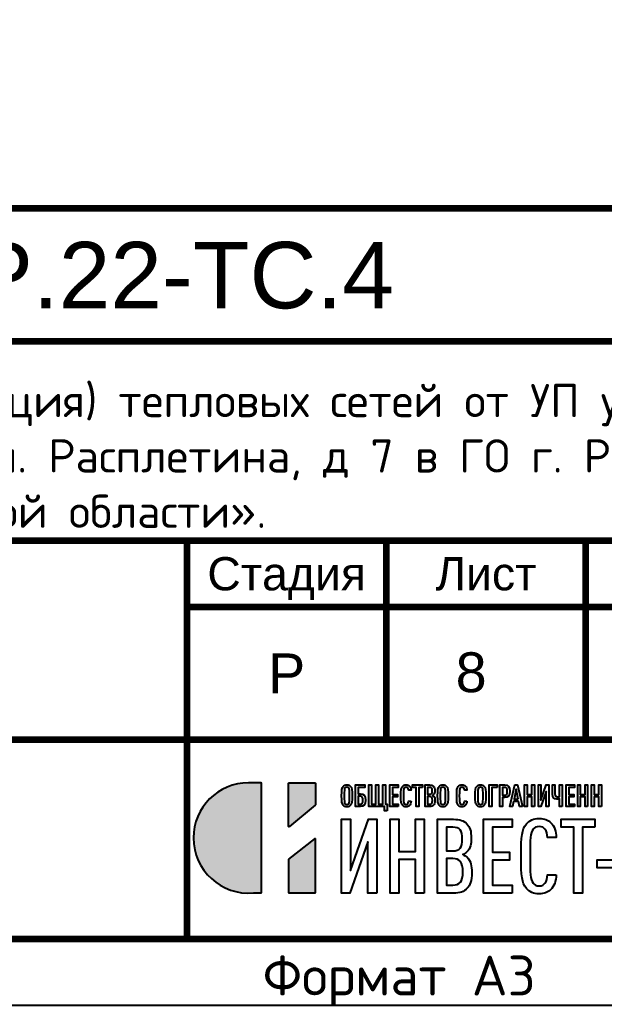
# Model space of a CAD drawing. Header units: millimetres. Extents: x 1990 to 7549, y 397 to 3825.
# Drawn here: x 5648.4 to 5692.4, y 1174.3 to 1248.6 of the extents above; entities that cross this region are included whole.
import ezdxf
from ezdxf.enums import TextEntityAlignment as Align

# ---------------------------------------------------------------- set-up
doc = ezdxf.new("R2010")
doc.units = ezdxf.units.MM
doc.layers.add('layer 1', color=7, linetype='Continuous')
doc.layers.add('Размеры на чертеже', color=250, linetype='Continuous', lineweight=25)
doc.styles.add('-ISOCPEUR-', font='isocpeur.TTF')
doc.styles.get("Standard").update_dxf_attribs({"font": 'arial.ttf'})

# ---------------------------------------------------------------- blocks, each defined once
blk = doc.blocks.new('Лого')
h = blk.add_hatch(color=151)
h.set_gradient(color1=(158, 191, 227), color2=(46, 54, 92), tint=1, name='HEMISPHERICAL')
edge = h.paths.add_edge_path()
edge.add_spline(control_points=[(0.349, 0.494), (-0.191, 0.447), (-0.657, 0.871), (-0.657, 1.415), (-0.657, 1.415), (-0.657, 1.925), (-0.243, 2.339), (0.267, 2.339), (0.267, 2.339), (0.267, 2.339), (0.471, 2.339), (0.471, 2.339), (0.471, 2.339), (0.479, 2.339), (0.485, 2.333), (0.485, 2.325), (0.485, 2.325), (0.485, 2.325), (0.485, 0.508), (0.485, 0.508), (0.485, 0.508), (0.485, 0.5), (0.479, 0.494), (0.471, 0.494), (0.471, 0.494), (0.471, 0.494), (0.35, 0.494), (0.35, 0.494), (0.35, 0.494), (0.35, 0.494), (0.349, 0.494), (0.349, 0.494)], knot_values=[0, 0, 0, 0, 0.111111, 0.111111, 0.111111, 0.111121, 0.222222, 0.222222, 0.222222, 0.222232, 0.333333, 0.333333, 0.333333, 0.333344, 0.444444, 0.444444, 0.444444, 0.444455, 0.555556, 0.555556, 0.555556, 0.555566, 0.666667, 0.666667, 0.666667, 0.666677, 0.777778, 0.777778, 0.777778, 0.777788, 1, 1, 1, 1], degree=3, periodic=0)
edge = h.paths.add_edge_path()
edge.add_spline(control_points=[(0.955, 1.604), (0.955, 1.604), (1.385, 1.966), (1.385, 1.966), (1.385, 1.966), (1.388, 1.969), (1.39, 1.972), (1.39, 1.976), (1.39, 1.976), (1.39, 1.976), (1.39, 2.325), (1.39, 2.325), (1.39, 2.325), (1.39, 2.333), (1.384, 2.339), (1.377, 2.339), (1.377, 2.339), (1.377, 2.339), (0.947, 2.339), (0.947, 2.339), (0.947, 2.339), (0.939, 2.339), (0.933, 2.333), (0.933, 2.325), (0.933, 2.325), (0.933, 2.325), (0.933, 1.614), (0.933, 1.614), (0.933, 1.614), (0.933, 1.609), (0.936, 1.604), (0.941, 1.602), (0.941, 1.602), (0.946, 1.6), (0.951, 1.601), (0.955, 1.604)], knot_values=[0, 0, 0, 0, 0.1, 0.1, 0.1, 0.10001, 0.2, 0.2, 0.2, 0.20001, 0.3, 0.3, 0.3, 0.30001, 0.4, 0.4, 0.4, 0.40001, 0.5, 0.5, 0.5, 0.50001, 0.6, 0.6, 0.6, 0.60001, 0.7, 0.7, 0.7, 0.70001, 0.8, 0.8, 0.8, 0.80001, 1, 1, 1, 1], degree=3, periodic=0)
edge = h.paths.add_edge_path()
edge.add_spline(control_points=[(0.938, 1.059), (0.938, 1.059), (1.369, 1.401), (1.369, 1.401), (1.369, 1.401), (1.373, 1.404), (1.378, 1.405), (1.383, 1.402), (1.383, 1.402), (1.387, 1.4), (1.39, 1.396), (1.39, 1.39), (1.39, 1.39), (1.39, 1.39), (1.39, 0.508), (1.39, 0.508), (1.39, 0.508), (1.39, 0.5), (1.384, 0.494), (1.377, 0.494), (1.377, 0.494), (1.377, 0.494), (0.947, 0.494), (0.947, 0.494), (0.947, 0.494), (0.939, 0.494), (0.933, 0.5), (0.933, 0.508), (0.933, 0.508), (0.933, 0.508), (0.933, 1.049), (0.933, 1.049), (0.933, 1.049), (0.933, 1.053), (0.935, 1.057), (0.938, 1.059)], knot_values=[0, 0, 0, 0, 0.1, 0.1, 0.1, 0.10001, 0.2, 0.2, 0.2, 0.20001, 0.3, 0.3, 0.3, 0.30001, 0.4, 0.4, 0.4, 0.40001, 0.5, 0.5, 0.5, 0.50001, 0.6, 0.6, 0.6, 0.60001, 0.7, 0.7, 0.7, 0.70001, 0.8, 0.8, 0.8, 0.80001, 1, 1, 1, 1], degree=3, periodic=0)
at = {"layer": 'layer 1', "color": 159}
for points, knots in [([(0.349, 0.494), (-0.191, 0.447), (-0.657, 0.871), (-0.657, 1.415), (-0.657, 1.415), (-0.657, 1.925), (-0.243, 2.339), (0.267, 2.339), (0.267, 2.339), (0.267, 2.339), (0.471, 2.339), (0.471, 2.339), (0.471, 2.339), (0.479, 2.339), (0.485, 2.333), (0.485, 2.325), (0.485, 2.325), (0.485, 2.325), (0.485, 0.508), (0.485, 0.508), (0.485, 0.508), (0.485, 0.5), (0.479, 0.494), (0.471, 0.494), (0.471, 0.494), (0.471, 0.494), (0.35, 0.494), (0.35, 0.494), (0.35, 0.494), (0.35, 0.494), (0.349, 0.494), (0.349, 0.494)], [0, 0, 0, 0, 0.111111, 0.111111, 0.111111, 0.111111, 0.222222, 0.222222, 0.222222, 0.222222, 0.333333, 0.333333, 0.333333, 0.333333, 0.444444, 0.444444, 0.444444, 0.444444, 0.555556, 0.555556, 0.555556, 0.555556, 0.666667, 0.666667, 0.666667, 0.666667, 0.777778, 0.777778, 0.777778, 0.777778, 1, 1, 1, 1]), ([(0.955, 1.604), (0.955, 1.604), (1.385, 1.966), (1.385, 1.966), (1.385, 1.966), (1.388, 1.969), (1.39, 1.972), (1.39, 1.976), (1.39, 1.976), (1.39, 1.976), (1.39, 2.325), (1.39, 2.325), (1.39, 2.325), (1.39, 2.333), (1.384, 2.339), (1.377, 2.339), (1.377, 2.339), (1.377, 2.339), (0.947, 2.339), (0.947, 2.339), (0.947, 2.339), (0.939, 2.339), (0.933, 2.333), (0.933, 2.325), (0.933, 2.325), (0.933, 2.325), (0.933, 1.614), (0.933, 1.614), (0.933, 1.614), (0.933, 1.609), (0.936, 1.604), (0.941, 1.602), (0.941, 1.602), (0.946, 1.6), (0.951, 1.601), (0.955, 1.604)], [0, 0, 0, 0, 0.1, 0.1, 0.1, 0.1, 0.2, 0.2, 0.2, 0.2, 0.3, 0.3, 0.3, 0.3, 0.4, 0.4, 0.4, 0.4, 0.5, 0.5, 0.5, 0.5, 0.6, 0.6, 0.6, 0.6, 0.7, 0.7, 0.7, 0.7, 0.8, 0.8, 0.8, 0.8, 1, 1, 1, 1]), ([(2.002, 2.121), (2.002, 2.221), (1.999, 2.253), (1.976, 2.279), (1.976, 2.279), (1.962, 2.295), (1.942, 2.306), (1.914, 2.306), (1.914, 2.306), (1.885, 2.306), (1.866, 2.295), (1.852, 2.279), (1.852, 2.279), (1.829, 2.253), (1.826, 2.221), (1.826, 2.121), (1.826, 2.121), (1.826, 2.021), (1.829, 1.988), (1.852, 1.962), (1.852, 1.962), (1.866, 1.946), (1.885, 1.936), (1.914, 1.936), (1.914, 1.936), (1.942, 1.936), (1.962, 1.946), (1.976, 1.962), (1.976, 1.962), (1.999, 1.988), (2.002, 2.021), (2.002, 2.121)], [0, 0, 0, 0, 0.111111, 0.111111, 0.111111, 0.111111, 0.222222, 0.222222, 0.222222, 0.222222, 0.333333, 0.333333, 0.333333, 0.333333, 0.444444, 0.444444, 0.444444, 0.444444, 0.555556, 0.555556, 0.555556, 0.555556, 0.666667, 0.666667, 0.666667, 0.666667, 0.777778, 0.777778, 0.777778, 0.777778, 1, 1, 1, 1]), ([(1.959, 2.121), (1.959, 2.035), (1.956, 2.006), (1.943, 1.989), (1.943, 1.989), (1.937, 1.981), (1.928, 1.975), (1.914, 1.975), (1.914, 1.975), (1.9, 1.975), (1.89, 1.981), (1.884, 1.989), (1.884, 1.989), (1.871, 2.006), (1.869, 2.035), (1.869, 2.121), (1.869, 2.121), (1.869, 2.207), (1.871, 2.235), (1.884, 2.253), (1.884, 2.253), (1.89, 2.261), (1.9, 2.266), (1.914, 2.266), (1.914, 2.266), (1.928, 2.266), (1.937, 2.261), (1.943, 2.253), (1.943, 2.253), (1.956, 2.235), (1.959, 2.207), (1.959, 2.121)], [0, 0, 0, 0, 0.111111, 0.111111, 0.111111, 0.111111, 0.222222, 0.222222, 0.222222, 0.222222, 0.333333, 0.333333, 0.333333, 0.333333, 0.444444, 0.444444, 0.444444, 0.444444, 0.555556, 0.555556, 0.555556, 0.555556, 0.666667, 0.666667, 0.666667, 0.666667, 0.777778, 0.777778, 0.777778, 0.777778, 1, 1, 1, 1]), ([(2.228, 2.046), (2.228, 2.126), (2.196, 2.152), (2.141, 2.152), (2.141, 2.152), (2.141, 2.152), (2.102, 2.152), (2.102, 2.152), (2.102, 2.152), (2.102, 2.152), (2.102, 2.262), (2.102, 2.262), (2.102, 2.262), (2.102, 2.262), (2.212, 2.262), (2.212, 2.262), (2.212, 2.262), (2.212, 2.262), (2.212, 2.302), (2.212, 2.302), (2.212, 2.302), (2.212, 2.302), (2.059, 2.302), (2.059, 2.302), (2.059, 2.302), (2.059, 2.302), (2.059, 1.94), (2.059, 1.94), (2.059, 1.94), (2.059, 1.94), (2.141, 1.94), (2.141, 1.94), (2.141, 1.94), (2.195, 1.94), (2.228, 1.966), (2.228, 2.046)], [0, 0, 0, 0, 0.1, 0.1, 0.1, 0.1, 0.2, 0.2, 0.2, 0.2, 0.3, 0.3, 0.3, 0.3, 0.4, 0.4, 0.4, 0.4, 0.5, 0.5, 0.5, 0.5, 0.6, 0.6, 0.6, 0.6, 0.7, 0.7, 0.7, 0.7, 0.8, 0.8, 0.8, 0.8, 1, 1, 1, 1]), ([(2.587, 1.868), (2.587, 1.868), (2.587, 1.979), (2.587, 1.979), (2.587, 1.979), (2.587, 1.979), (2.559, 1.979), (2.559, 1.979), (2.559, 1.979), (2.559, 1.979), (2.559, 2.302), (2.559, 2.302), (2.559, 2.302), (2.559, 2.302), (2.515, 2.302), (2.515, 2.302), (2.515, 2.302), (2.515, 2.302), (2.515, 1.979), (2.515, 1.979), (2.515, 1.979), (2.515, 1.979), (2.442, 1.979), (2.442, 1.979), (2.442, 1.979), (2.442, 1.979), (2.442, 2.302), (2.442, 2.302), (2.442, 2.302), (2.442, 2.302), (2.398, 2.302), (2.398, 2.302), (2.398, 2.302), (2.398, 2.302), (2.398, 1.979), (2.398, 1.979), (2.398, 1.979), (2.398, 1.979), (2.325, 1.979), (2.325, 1.979), (2.325, 1.979), (2.325, 1.979), (2.325, 2.302), (2.325, 2.302), (2.325, 2.302), (2.325, 2.302), (2.282, 2.302), (2.282, 2.302), (2.282, 2.302), (2.282, 2.302), (2.282, 1.94), (2.282, 1.94), (2.282, 1.94), (2.282, 1.94), (2.546, 1.94), (2.546, 1.94), (2.546, 1.94), (2.546, 1.94), (2.546, 1.868), (2.546, 1.868), (2.546, 1.868), (2.546, 1.868), (2.587, 1.868), (2.587, 1.868)], [0, 0, 0, 0, 0.058824, 0.058824, 0.058824, 0.058824, 0.117647, 0.117647, 0.117647, 0.117647, 0.176471, 0.176471, 0.176471, 0.176471, 0.235294, 0.235294, 0.235294, 0.235294, 0.294118, 0.294118, 0.294118, 0.294118, 0.352941, 0.352941, 0.352941, 0.352941, 0.411765, 0.411765, 0.411765, 0.411765, 0.470588, 0.470588, 0.470588, 0.470588, 0.529412, 0.529412, 0.529412, 0.529412, 0.588235, 0.588235, 0.588235, 0.588235, 0.647059, 0.647059, 0.647059, 0.647059, 0.705882, 0.705882, 0.705882, 0.705882, 0.764706, 0.764706, 0.764706, 0.764706, 0.823529, 0.823529, 0.823529, 0.823529, 0.882353, 0.882353, 0.882353, 0.882353, 1, 1, 1, 1]), ([(2.773, 1.94), (2.773, 1.94), (2.773, 1.979), (2.773, 1.979), (2.773, 1.979), (2.773, 1.979), (2.677, 1.979), (2.677, 1.979), (2.677, 1.979), (2.677, 1.979), (2.677, 2.102), (2.677, 2.102), (2.677, 2.102), (2.677, 2.102), (2.76, 2.102), (2.76, 2.102), (2.76, 2.102), (2.76, 2.102), (2.76, 2.141), (2.76, 2.141), (2.76, 2.141), (2.76, 2.141), (2.677, 2.141), (2.677, 2.141), (2.677, 2.141), (2.677, 2.141), (2.677, 2.262), (2.677, 2.262), (2.677, 2.262), (2.677, 2.262), (2.773, 2.262), (2.773, 2.262), (2.773, 2.262), (2.773, 2.262), (2.773, 2.302), (2.773, 2.302), (2.773, 2.302), (2.773, 2.302), (2.634, 2.302), (2.634, 2.302), (2.634, 2.302), (2.634, 2.302), (2.634, 1.94), (2.634, 1.94), (2.634, 1.94), (2.634, 1.94), (2.773, 1.94), (2.773, 1.94)], [0, 0, 0, 0, 0.076923, 0.076923, 0.076923, 0.076923, 0.153846, 0.153846, 0.153846, 0.153846, 0.230769, 0.230769, 0.230769, 0.230769, 0.307692, 0.307692, 0.307692, 0.307692, 0.384615, 0.384615, 0.384615, 0.384615, 0.461538, 0.461538, 0.461538, 0.461538, 0.538462, 0.538462, 0.538462, 0.538462, 0.615385, 0.615385, 0.615385, 0.615385, 0.692308, 0.692308, 0.692308, 0.692308, 0.769231, 0.769231, 0.769231, 0.769231, 0.846154, 0.846154, 0.846154, 0.846154, 1, 1, 1, 1]), ([(2.99, 2.029), (2.99, 2.029), (2.946, 2.029), (2.946, 2.029), (2.946, 2.029), (2.946, 2.014), (2.943, 1.998), (2.935, 1.988), (2.935, 1.988), (2.929, 1.981), (2.92, 1.975), (2.906, 1.975), (2.906, 1.975), (2.892, 1.975), (2.882, 1.981), (2.876, 1.989), (2.876, 1.989), (2.864, 2.006), (2.862, 2.035), (2.862, 2.121), (2.862, 2.121), (2.862, 2.207), (2.864, 2.235), (2.876, 2.253), (2.876, 2.253), (2.882, 2.261), (2.892, 2.266), (2.906, 2.266), (2.906, 2.266), (2.92, 2.266), (2.929, 2.261), (2.935, 2.254), (2.935, 2.254), (2.943, 2.243), (2.946, 2.228), (2.946, 2.213), (2.946, 2.213), (2.946, 2.213), (2.99, 2.213), (2.99, 2.213), (2.99, 2.213), (2.989, 2.242), (2.981, 2.268), (2.964, 2.284), (2.964, 2.284), (2.95, 2.298), (2.932, 2.306), (2.906, 2.306), (2.906, 2.306), (2.878, 2.306), (2.858, 2.295), (2.844, 2.279), (2.844, 2.279), (2.821, 2.252), (2.818, 2.221), (2.818, 2.121), (2.818, 2.121), (2.818, 2.021), (2.821, 1.99), (2.844, 1.962), (2.844, 1.962), (2.858, 1.946), (2.878, 1.936), (2.906, 1.936), (2.906, 1.936), (2.93, 1.936), (2.948, 1.943), (2.962, 1.956), (2.962, 1.956), (2.98, 1.972), (2.989, 1.999), (2.99, 2.029)], [0, 0, 0, 0, 0.052632, 0.052632, 0.052632, 0.052632, 0.105263, 0.105263, 0.105263, 0.105263, 0.157895, 0.157895, 0.157895, 0.157895, 0.210526, 0.210526, 0.210526, 0.210526, 0.263158, 0.263158, 0.263158, 0.263158, 0.315789, 0.315789, 0.315789, 0.315789, 0.368421, 0.368421, 0.368421, 0.368421, 0.421053, 0.421053, 0.421053, 0.421053, 0.473684, 0.473684, 0.473684, 0.473684, 0.526316, 0.526316, 0.526316, 0.526316, 0.578947, 0.578947, 0.578947, 0.578947, 0.631579, 0.631579, 0.631579, 0.631579, 0.684211, 0.684211, 0.684211, 0.684211, 0.736842, 0.736842, 0.736842, 0.736842, 0.789474, 0.789474, 0.789474, 0.789474, 0.842105, 0.842105, 0.842105, 0.842105, 0.894737, 0.894737, 0.894737, 0.894737, 1, 1, 1, 1]), ([(3.18, 2.262), (3.18, 2.262), (3.18, 2.302), (3.18, 2.302), (3.18, 2.302), (3.18, 2.302), (3.015, 2.302), (3.015, 2.302), (3.015, 2.302), (3.015, 2.302), (3.015, 2.262), (3.015, 2.262), (3.015, 2.262), (3.015, 2.262), (3.075, 2.262), (3.075, 2.262), (3.075, 2.262), (3.075, 2.262), (3.075, 1.94), (3.075, 1.94), (3.075, 1.94), (3.075, 1.94), (3.119, 1.94), (3.119, 1.94), (3.119, 1.94), (3.119, 1.94), (3.119, 2.262), (3.119, 2.262), (3.119, 2.262), (3.119, 2.262), (3.18, 2.262), (3.18, 2.262)], [0, 0, 0, 0, 0.111111, 0.111111, 0.111111, 0.111111, 0.222222, 0.222222, 0.222222, 0.222222, 0.333333, 0.333333, 0.333333, 0.333333, 0.444444, 0.444444, 0.444444, 0.444444, 0.555556, 0.555556, 0.555556, 0.555556, 0.666667, 0.666667, 0.666667, 0.666667, 0.777778, 0.777778, 0.777778, 0.777778, 1, 1, 1, 1]), ([(3.39, 2.041), (3.39, 2.072), (3.387, 2.097), (3.369, 2.115), (3.369, 2.115), (3.362, 2.121), (3.354, 2.126), (3.346, 2.128), (3.346, 2.128), (3.353, 2.131), (3.36, 2.136), (3.367, 2.142), (3.367, 2.142), (3.384, 2.159), (3.388, 2.181), (3.388, 2.207), (3.388, 2.207), (3.388, 2.246), (3.382, 2.263), (3.367, 2.28), (3.367, 2.28), (3.352, 2.295), (3.333, 2.302), (3.301, 2.302), (3.301, 2.302), (3.301, 2.302), (3.223, 2.302), (3.223, 2.302), (3.223, 2.302), (3.223, 2.302), (3.223, 1.94), (3.223, 1.94), (3.223, 1.94), (3.223, 1.94), (3.301, 1.94), (3.301, 1.94), (3.301, 1.94), (3.333, 1.94), (3.352, 1.946), (3.367, 1.962), (3.367, 1.962), (3.383, 1.978), (3.39, 1.998), (3.39, 2.041)], [0, 0, 0, 0, 0.083333, 0.083333, 0.083333, 0.083333, 0.166667, 0.166667, 0.166667, 0.166667, 0.25, 0.25, 0.25, 0.25, 0.333333, 0.333333, 0.333333, 0.333333, 0.416667, 0.416667, 0.416667, 0.416667, 0.5, 0.5, 0.5, 0.5, 0.583333, 0.583333, 0.583333, 0.583333, 0.666667, 0.666667, 0.666667, 0.666667, 0.75, 0.75, 0.75, 0.75, 0.833333, 0.833333, 0.833333, 0.833333, 1, 1, 1, 1]), ([(3.344, 2.205), (3.344, 2.163), (3.329, 2.147), (3.298, 2.147), (3.298, 2.147), (3.298, 2.147), (3.266, 2.147), (3.266, 2.147), (3.266, 2.147), (3.266, 2.147), (3.266, 2.262), (3.266, 2.262), (3.266, 2.262), (3.266, 2.262), (3.298, 2.262), (3.298, 2.262), (3.298, 2.262), (3.33, 2.262), (3.344, 2.248), (3.344, 2.205)], [0, 0, 0, 0, 0.166667, 0.166667, 0.166667, 0.166667, 0.333333, 0.333333, 0.333333, 0.333333, 0.5, 0.5, 0.5, 0.5, 0.666667, 0.666667, 0.666667, 0.666667, 1, 1, 1, 1]), ([(3.611, 2.121), (3.611, 2.221), (3.608, 2.253), (3.585, 2.279), (3.585, 2.279), (3.571, 2.295), (3.551, 2.306), (3.523, 2.306), (3.523, 2.306), (3.495, 2.306), (3.475, 2.295), (3.461, 2.279), (3.461, 2.279), (3.438, 2.253), (3.435, 2.221), (3.435, 2.121), (3.435, 2.121), (3.435, 2.021), (3.438, 1.988), (3.461, 1.962), (3.461, 1.962), (3.475, 1.946), (3.495, 1.936), (3.523, 1.936), (3.523, 1.936), (3.551, 1.936), (3.571, 1.946), (3.585, 1.962), (3.585, 1.962), (3.608, 1.988), (3.611, 2.021), (3.611, 2.121)], [0, 0, 0, 0, 0.111111, 0.111111, 0.111111, 0.111111, 0.222222, 0.222222, 0.222222, 0.222222, 0.333333, 0.333333, 0.333333, 0.333333, 0.444444, 0.444444, 0.444444, 0.444444, 0.555556, 0.555556, 0.555556, 0.555556, 0.666667, 0.666667, 0.666667, 0.666667, 0.777778, 0.777778, 0.777778, 0.777778, 1, 1, 1, 1]), ([(3.568, 2.121), (3.568, 2.035), (3.565, 2.006), (3.552, 1.989), (3.552, 1.989), (3.546, 1.981), (3.537, 1.975), (3.523, 1.975), (3.523, 1.975), (3.509, 1.975), (3.499, 1.981), (3.493, 1.989), (3.493, 1.989), (3.48, 2.006), (3.478, 2.035), (3.478, 2.121), (3.478, 2.121), (3.478, 2.207), (3.48, 2.235), (3.493, 2.253), (3.493, 2.253), (3.499, 2.261), (3.509, 2.266), (3.523, 2.266), (3.523, 2.266), (3.537, 2.266), (3.546, 2.261), (3.552, 2.253), (3.552, 2.253), (3.565, 2.235), (3.568, 2.207), (3.568, 2.121)], [0, 0, 0, 0, 0.111111, 0.111111, 0.111111, 0.111111, 0.222222, 0.222222, 0.222222, 0.222222, 0.333333, 0.333333, 0.333333, 0.333333, 0.444444, 0.444444, 0.444444, 0.444444, 0.555556, 0.555556, 0.555556, 0.555556, 0.666667, 0.666667, 0.666667, 0.666667, 0.777778, 0.777778, 0.777778, 0.777778, 1, 1, 1, 1]), ([(3.926, 2.029), (3.926, 2.029), (3.883, 2.029), (3.883, 2.029), (3.883, 2.029), (3.882, 2.014), (3.879, 1.998), (3.871, 1.988), (3.871, 1.988), (3.865, 1.981), (3.856, 1.975), (3.842, 1.975), (3.842, 1.975), (3.828, 1.975), (3.819, 1.981), (3.812, 1.989), (3.812, 1.989), (3.8, 2.006), (3.798, 2.035), (3.798, 2.121), (3.798, 2.121), (3.798, 2.207), (3.8, 2.235), (3.812, 2.253), (3.812, 2.253), (3.819, 2.261), (3.828, 2.266), (3.842, 2.266), (3.842, 2.266), (3.856, 2.266), (3.865, 2.261), (3.871, 2.254), (3.871, 2.254), (3.88, 2.243), (3.882, 2.228), (3.883, 2.213), (3.883, 2.213), (3.883, 2.213), (3.926, 2.213), (3.926, 2.213), (3.926, 2.213), (3.925, 2.242), (3.917, 2.268), (3.9, 2.284), (3.9, 2.284), (3.886, 2.298), (3.868, 2.306), (3.842, 2.306), (3.842, 2.306), (3.814, 2.306), (3.794, 2.295), (3.78, 2.279), (3.78, 2.279), (3.757, 2.252), (3.754, 2.221), (3.754, 2.121), (3.754, 2.121), (3.754, 2.021), (3.757, 1.99), (3.78, 1.962), (3.78, 1.962), (3.794, 1.946), (3.814, 1.936), (3.842, 1.936), (3.842, 1.936), (3.866, 1.936), (3.884, 1.943), (3.898, 1.956), (3.898, 1.956), (3.916, 1.972), (3.925, 1.999), (3.926, 2.029)], [0, 0, 0, 0, 0.052632, 0.052632, 0.052632, 0.052632, 0.105263, 0.105263, 0.105263, 0.105263, 0.157895, 0.157895, 0.157895, 0.157895, 0.210526, 0.210526, 0.210526, 0.210526, 0.263158, 0.263158, 0.263158, 0.263158, 0.315789, 0.315789, 0.315789, 0.315789, 0.368421, 0.368421, 0.368421, 0.368421, 0.421053, 0.421053, 0.421053, 0.421053, 0.473684, 0.473684, 0.473684, 0.473684, 0.526316, 0.526316, 0.526316, 0.526316, 0.578947, 0.578947, 0.578947, 0.578947, 0.631579, 0.631579, 0.631579, 0.631579, 0.684211, 0.684211, 0.684211, 0.684211, 0.736842, 0.736842, 0.736842, 0.736842, 0.789474, 0.789474, 0.789474, 0.789474, 0.842105, 0.842105, 0.842105, 0.842105, 0.894737, 0.894737, 0.894737, 0.894737, 1, 1, 1, 1]), ([(4.241, 2.121), (4.241, 2.221), (4.238, 2.253), (4.214, 2.279), (4.214, 2.279), (4.2, 2.295), (4.181, 2.306), (4.152, 2.306), (4.152, 2.306), (4.124, 2.306), (4.105, 2.295), (4.09, 2.279), (4.09, 2.279), (4.067, 2.253), (4.064, 2.221), (4.064, 2.121), (4.064, 2.121), (4.064, 2.021), (4.067, 1.988), (4.09, 1.962), (4.09, 1.962), (4.105, 1.946), (4.124, 1.936), (4.152, 1.936), (4.152, 1.936), (4.181, 1.936), (4.2, 1.946), (4.214, 1.962), (4.214, 1.962), (4.238, 1.988), (4.241, 2.021), (4.241, 2.121)], [0, 0, 0, 0, 0.111111, 0.111111, 0.111111, 0.111111, 0.222222, 0.222222, 0.222222, 0.222222, 0.333333, 0.333333, 0.333333, 0.333333, 0.444444, 0.444444, 0.444444, 0.444444, 0.555556, 0.555556, 0.555556, 0.555556, 0.666667, 0.666667, 0.666667, 0.666667, 0.777778, 0.777778, 0.777778, 0.777778, 1, 1, 1, 1]), ([(4.197, 2.121), (4.197, 2.035), (4.194, 2.006), (4.182, 1.989), (4.182, 1.989), (4.176, 1.981), (4.167, 1.975), (4.152, 1.975), (4.152, 1.975), (4.138, 1.975), (4.128, 1.981), (4.122, 1.989), (4.122, 1.989), (4.11, 2.006), (4.108, 2.035), (4.108, 2.121), (4.108, 2.121), (4.108, 2.207), (4.11, 2.235), (4.122, 2.253), (4.122, 2.253), (4.128, 2.261), (4.138, 2.266), (4.152, 2.266), (4.152, 2.266), (4.167, 2.266), (4.176, 2.261), (4.182, 2.253), (4.182, 2.253), (4.194, 2.235), (4.197, 2.207), (4.197, 2.121)], [0, 0, 0, 0, 0.111111, 0.111111, 0.111111, 0.111111, 0.222222, 0.222222, 0.222222, 0.222222, 0.333333, 0.333333, 0.333333, 0.333333, 0.444444, 0.444444, 0.444444, 0.444444, 0.555556, 0.555556, 0.555556, 0.555556, 0.666667, 0.666667, 0.666667, 0.666667, 0.777778, 0.777778, 0.777778, 0.777778, 1, 1, 1, 1]), ([(4.434, 2.262), (4.434, 2.262), (4.434, 2.302), (4.434, 2.302), (4.434, 2.302), (4.434, 2.302), (4.297, 2.302), (4.297, 2.302), (4.297, 2.302), (4.297, 2.302), (4.297, 1.94), (4.297, 1.94), (4.297, 1.94), (4.297, 1.94), (4.341, 1.94), (4.341, 1.94), (4.341, 1.94), (4.341, 1.94), (4.341, 2.262), (4.341, 2.262), (4.341, 2.262), (4.341, 2.262), (4.434, 2.262), (4.434, 2.262)], [0, 0, 0, 0, 0.142857, 0.142857, 0.142857, 0.142857, 0.285714, 0.285714, 0.285714, 0.285714, 0.428571, 0.428571, 0.428571, 0.428571, 0.571429, 0.571429, 0.571429, 0.571429, 0.714286, 0.714286, 0.714286, 0.714286, 1, 1, 1, 1]), ([(4.645, 2.196), (4.645, 2.276), (4.614, 2.302), (4.56, 2.302), (4.56, 2.302), (4.56, 2.302), (4.478, 2.302), (4.478, 2.302), (4.478, 2.302), (4.478, 2.302), (4.478, 1.94), (4.478, 1.94), (4.478, 1.94), (4.478, 1.94), (4.522, 1.94), (4.522, 1.94), (4.522, 1.94), (4.522, 1.94), (4.522, 2.091), (4.522, 2.091), (4.522, 2.091), (4.522, 2.091), (4.56, 2.091), (4.56, 2.091), (4.56, 2.091), (4.613, 2.091), (4.645, 2.117), (4.645, 2.196)], [0, 0, 0, 0, 0.125, 0.125, 0.125, 0.125, 0.25, 0.25, 0.25, 0.25, 0.375, 0.375, 0.375, 0.375, 0.5, 0.5, 0.5, 0.5, 0.625, 0.625, 0.625, 0.625, 0.75, 0.75, 0.75, 0.75, 1, 1, 1, 1]), ([(4.602, 2.196), (4.602, 2.148), (4.588, 2.13), (4.558, 2.13), (4.558, 2.13), (4.558, 2.13), (4.522, 2.13), (4.522, 2.13), (4.522, 2.13), (4.522, 2.13), (4.522, 2.262), (4.522, 2.262), (4.522, 2.262), (4.522, 2.262), (4.558, 2.262), (4.558, 2.262), (4.558, 2.262), (4.588, 2.262), (4.602, 2.245), (4.602, 2.196)], [0, 0, 0, 0, 0.166667, 0.166667, 0.166667, 0.166667, 0.333333, 0.333333, 0.333333, 0.333333, 0.5, 0.5, 0.5, 0.5, 0.666667, 0.666667, 0.666667, 0.666667, 1, 1, 1, 1]), ([(4.854, 1.94), (4.854, 1.94), (4.77, 2.302), (4.77, 2.302), (4.77, 2.302), (4.77, 2.302), (4.728, 2.302), (4.728, 2.302), (4.728, 2.302), (4.728, 2.302), (4.644, 1.94), (4.644, 1.94), (4.644, 1.94), (4.644, 1.94), (4.69, 1.94), (4.69, 1.94), (4.69, 1.94), (4.69, 1.94), (4.707, 2.025), (4.707, 2.025), (4.707, 2.025), (4.707, 2.025), (4.791, 2.025), (4.791, 2.025), (4.791, 2.025), (4.791, 2.025), (4.808, 1.94), (4.808, 1.94), (4.808, 1.94), (4.808, 1.94), (4.854, 1.94), (4.854, 1.94)], [0, 0, 0, 0, 0.111111, 0.111111, 0.111111, 0.111111, 0.222222, 0.222222, 0.222222, 0.222222, 0.333333, 0.333333, 0.333333, 0.333333, 0.444444, 0.444444, 0.444444, 0.444444, 0.555556, 0.555556, 0.555556, 0.555556, 0.666667, 0.666667, 0.666667, 0.666667, 0.777778, 0.777778, 0.777778, 0.777778, 1, 1, 1, 1]), ([(4.783, 2.064), (4.783, 2.064), (4.715, 2.064), (4.715, 2.064), (4.715, 2.064), (4.715, 2.064), (4.749, 2.231), (4.749, 2.231), (4.749, 2.231), (4.749, 2.231), (4.783, 2.064), (4.783, 2.064)], [0, 0, 0, 0, 0.25, 0.25, 0.25, 0.25, 0.5, 0.5, 0.5, 0.5, 1, 1, 1, 1]), ([(5.057, 1.94), (5.057, 1.94), (5.057, 2.302), (5.057, 2.302), (5.057, 2.302), (5.057, 2.302), (5.013, 2.302), (5.013, 2.302), (5.013, 2.302), (5.013, 2.302), (5.013, 2.144), (5.013, 2.144), (5.013, 2.144), (5.013, 2.144), (4.933, 2.144), (4.933, 2.144), (4.933, 2.144), (4.933, 2.144), (4.933, 2.302), (4.933, 2.302), (4.933, 2.302), (4.933, 2.302), (4.889, 2.302), (4.889, 2.302), (4.889, 2.302), (4.889, 2.302), (4.889, 1.94), (4.889, 1.94), (4.889, 1.94), (4.889, 1.94), (4.933, 1.94), (4.933, 1.94), (4.933, 1.94), (4.933, 1.94), (4.933, 2.104), (4.933, 2.104), (4.933, 2.104), (4.933, 2.104), (5.013, 2.104), (5.013, 2.104), (5.013, 2.104), (5.013, 2.104), (5.013, 1.94), (5.013, 1.94), (5.013, 1.94), (5.013, 1.94), (5.057, 1.94), (5.057, 1.94)], [0, 0, 0, 0, 0.076923, 0.076923, 0.076923, 0.076923, 0.153846, 0.153846, 0.153846, 0.153846, 0.230769, 0.230769, 0.230769, 0.230769, 0.307692, 0.307692, 0.307692, 0.307692, 0.384615, 0.384615, 0.384615, 0.384615, 0.461538, 0.461538, 0.461538, 0.461538, 0.538462, 0.538462, 0.538462, 0.538462, 0.615385, 0.615385, 0.615385, 0.615385, 0.692308, 0.692308, 0.692308, 0.692308, 0.769231, 0.769231, 0.769231, 0.769231, 0.846154, 0.846154, 0.846154, 0.846154, 1, 1, 1, 1]), ([(5.295, 1.94), (5.295, 1.94), (5.295, 2.302), (5.295, 2.302), (5.295, 2.302), (5.295, 2.302), (5.254, 2.302), (5.254, 2.302), (5.254, 2.302), (5.254, 2.302), (5.166, 2.05), (5.166, 2.05), (5.166, 2.05), (5.166, 2.05), (5.166, 2.302), (5.166, 2.302), (5.166, 2.302), (5.166, 2.302), (5.122, 2.302), (5.122, 2.302), (5.122, 2.302), (5.122, 2.302), (5.122, 1.94), (5.122, 1.94), (5.122, 1.94), (5.122, 1.94), (5.163, 1.94), (5.163, 1.94), (5.163, 1.94), (5.163, 1.94), (5.251, 2.191), (5.251, 2.191), (5.251, 2.191), (5.251, 2.191), (5.251, 1.94), (5.251, 1.94), (5.251, 1.94), (5.251, 1.94), (5.295, 1.94), (5.295, 1.94)], [0, 0, 0, 0, 0.090909, 0.090909, 0.090909, 0.090909, 0.181818, 0.181818, 0.181818, 0.181818, 0.272727, 0.272727, 0.272727, 0.272727, 0.363636, 0.363636, 0.363636, 0.363636, 0.454545, 0.454545, 0.454545, 0.454545, 0.545455, 0.545455, 0.545455, 0.545455, 0.636364, 0.636364, 0.636364, 0.636364, 0.727273, 0.727273, 0.727273, 0.727273, 0.818182, 0.818182, 0.818182, 0.818182, 1, 1, 1, 1]), ([(5.523, 1.94), (5.523, 1.94), (5.523, 2.302), (5.523, 2.302), (5.523, 2.302), (5.523, 2.302), (5.479, 2.302), (5.479, 2.302), (5.479, 2.302), (5.479, 2.302), (5.479, 2.109), (5.479, 2.109), (5.479, 2.109), (5.466, 2.106), (5.455, 2.105), (5.44, 2.105), (5.44, 2.105), (5.416, 2.105), (5.401, 2.114), (5.401, 2.153), (5.401, 2.153), (5.401, 2.153), (5.401, 2.302), (5.401, 2.302), (5.401, 2.302), (5.401, 2.302), (5.358, 2.302), (5.358, 2.302), (5.358, 2.302), (5.358, 2.302), (5.358, 2.149), (5.358, 2.149), (5.358, 2.149), (5.358, 2.087), (5.384, 2.066), (5.434, 2.066), (5.434, 2.066), (5.448, 2.066), (5.463, 2.067), (5.479, 2.07), (5.479, 2.07), (5.479, 2.07), (5.479, 1.94), (5.479, 1.94), (5.479, 1.94), (5.479, 1.94), (5.523, 1.94), (5.523, 1.94)], [0, 0, 0, 0, 0.076923, 0.076923, 0.076923, 0.076923, 0.153846, 0.153846, 0.153846, 0.153846, 0.230769, 0.230769, 0.230769, 0.230769, 0.307692, 0.307692, 0.307692, 0.307692, 0.384615, 0.384615, 0.384615, 0.384615, 0.461538, 0.461538, 0.461538, 0.461538, 0.538462, 0.538462, 0.538462, 0.538462, 0.615385, 0.615385, 0.615385, 0.615385, 0.692308, 0.692308, 0.692308, 0.692308, 0.769231, 0.769231, 0.769231, 0.769231, 0.846154, 0.846154, 0.846154, 0.846154, 1, 1, 1, 1]), ([(5.727, 1.94), (5.727, 1.94), (5.727, 1.979), (5.727, 1.979), (5.727, 1.979), (5.727, 1.979), (5.631, 1.979), (5.631, 1.979), (5.631, 1.979), (5.631, 1.979), (5.631, 2.102), (5.631, 2.102), (5.631, 2.102), (5.631, 2.102), (5.714, 2.102), (5.714, 2.102), (5.714, 2.102), (5.714, 2.102), (5.714, 2.141), (5.714, 2.141), (5.714, 2.141), (5.714, 2.141), (5.631, 2.141), (5.631, 2.141), (5.631, 2.141), (5.631, 2.141), (5.631, 2.262), (5.631, 2.262), (5.631, 2.262), (5.631, 2.262), (5.727, 2.262), (5.727, 2.262), (5.727, 2.262), (5.727, 2.262), (5.727, 2.302), (5.727, 2.302), (5.727, 2.302), (5.727, 2.302), (5.588, 2.302), (5.588, 2.302), (5.588, 2.302), (5.588, 2.302), (5.588, 1.94), (5.588, 1.94), (5.588, 1.94), (5.588, 1.94), (5.727, 1.94), (5.727, 1.94)], [0, 0, 0, 0, 0.076923, 0.076923, 0.076923, 0.076923, 0.153846, 0.153846, 0.153846, 0.153846, 0.230769, 0.230769, 0.230769, 0.230769, 0.307692, 0.307692, 0.307692, 0.307692, 0.384615, 0.384615, 0.384615, 0.384615, 0.461538, 0.461538, 0.461538, 0.461538, 0.538462, 0.538462, 0.538462, 0.538462, 0.615385, 0.615385, 0.615385, 0.615385, 0.692308, 0.692308, 0.692308, 0.692308, 0.769231, 0.769231, 0.769231, 0.769231, 0.846154, 0.846154, 0.846154, 0.846154, 1, 1, 1, 1]), ([(5.948, 1.94), (5.948, 1.94), (5.948, 2.302), (5.948, 2.302), (5.948, 2.302), (5.948, 2.302), (5.905, 2.302), (5.905, 2.302), (5.905, 2.302), (5.905, 2.302), (5.905, 2.144), (5.905, 2.144), (5.905, 2.144), (5.905, 2.144), (5.824, 2.144), (5.824, 2.144), (5.824, 2.144), (5.824, 2.144), (5.824, 2.302), (5.824, 2.302), (5.824, 2.302), (5.824, 2.302), (5.781, 2.302), (5.781, 2.302), (5.781, 2.302), (5.781, 2.302), (5.781, 1.94), (5.781, 1.94), (5.781, 1.94), (5.781, 1.94), (5.824, 1.94), (5.824, 1.94), (5.824, 1.94), (5.824, 1.94), (5.824, 2.104), (5.824, 2.104), (5.824, 2.104), (5.824, 2.104), (5.905, 2.104), (5.905, 2.104), (5.905, 2.104), (5.905, 2.104), (5.905, 1.94), (5.905, 1.94), (5.905, 1.94), (5.905, 1.94), (5.948, 1.94), (5.948, 1.94)], [0, 0, 0, 0, 0.076923, 0.076923, 0.076923, 0.076923, 0.153846, 0.153846, 0.153846, 0.153846, 0.230769, 0.230769, 0.230769, 0.230769, 0.307692, 0.307692, 0.307692, 0.307692, 0.384615, 0.384615, 0.384615, 0.384615, 0.461538, 0.461538, 0.461538, 0.461538, 0.538462, 0.538462, 0.538462, 0.538462, 0.615385, 0.615385, 0.615385, 0.615385, 0.692308, 0.692308, 0.692308, 0.692308, 0.769231, 0.769231, 0.769231, 0.769231, 0.846154, 0.846154, 0.846154, 0.846154, 1, 1, 1, 1]), ([(6.181, 1.94), (6.181, 1.94), (6.181, 2.302), (6.181, 2.302), (6.181, 2.302), (6.181, 2.302), (6.137, 2.302), (6.137, 2.302), (6.137, 2.302), (6.137, 2.302), (6.137, 2.144), (6.137, 2.144), (6.137, 2.144), (6.137, 2.144), (6.057, 2.144), (6.057, 2.144), (6.057, 2.144), (6.057, 2.144), (6.057, 2.302), (6.057, 2.302), (6.057, 2.302), (6.057, 2.302), (6.013, 2.302), (6.013, 2.302), (6.013, 2.302), (6.013, 2.302), (6.013, 1.94), (6.013, 1.94), (6.013, 1.94), (6.013, 1.94), (6.057, 1.94), (6.057, 1.94), (6.057, 1.94), (6.057, 1.94), (6.057, 2.104), (6.057, 2.104), (6.057, 2.104), (6.057, 2.104), (6.137, 2.104), (6.137, 2.104), (6.137, 2.104), (6.137, 2.104), (6.137, 1.94), (6.137, 1.94), (6.137, 1.94), (6.137, 1.94), (6.181, 1.94), (6.181, 1.94)], [0, 0, 0, 0, 0.076923, 0.076923, 0.076923, 0.076923, 0.153846, 0.153846, 0.153846, 0.153846, 0.230769, 0.230769, 0.230769, 0.230769, 0.307692, 0.307692, 0.307692, 0.307692, 0.384615, 0.384615, 0.384615, 0.384615, 0.461538, 0.461538, 0.461538, 0.461538, 0.538462, 0.538462, 0.538462, 0.538462, 0.615385, 0.615385, 0.615385, 0.615385, 0.692308, 0.692308, 0.692308, 0.692308, 0.769231, 0.769231, 0.769231, 0.769231, 0.846154, 0.846154, 0.846154, 0.846154, 1, 1, 1, 1]), ([(2.184, 2.046), (2.184, 1.997), (2.169, 1.979), (2.14, 1.979), (2.14, 1.979), (2.14, 1.979), (2.102, 1.979), (2.102, 1.979), (2.102, 1.979), (2.102, 1.979), (2.102, 2.113), (2.102, 2.113), (2.102, 2.113), (2.102, 2.113), (2.14, 2.113), (2.14, 2.113), (2.14, 2.113), (2.169, 2.113), (2.184, 2.095), (2.184, 2.046)], [0, 0, 0, 0, 0.166667, 0.166667, 0.166667, 0.166667, 0.333333, 0.333333, 0.333333, 0.333333, 0.5, 0.5, 0.5, 0.5, 0.666667, 0.666667, 0.666667, 0.666667, 1, 1, 1, 1]), ([(3.347, 2.044), (3.347, 1.994), (3.331, 1.979), (3.298, 1.979), (3.298, 1.979), (3.298, 1.979), (3.266, 1.979), (3.266, 1.979), (3.266, 1.979), (3.266, 1.979), (3.266, 2.109), (3.266, 2.109), (3.266, 2.109), (3.266, 2.109), (3.298, 2.109), (3.298, 2.109), (3.298, 2.109), (3.33, 2.109), (3.347, 2.091), (3.347, 2.044)], [0, 0, 0, 0, 0.166667, 0.166667, 0.166667, 0.166667, 0.333333, 0.333333, 0.333333, 0.333333, 0.5, 0.5, 0.5, 0.5, 0.666667, 0.666667, 0.666667, 0.666667, 1, 1, 1, 1]), ([(2.416, 0.491), (2.416, 0.491), (2.416, 1.727), (2.416, 1.727), (2.416, 1.727), (2.416, 1.727), (2.279, 1.727), (2.279, 1.727), (2.279, 1.727), (2.279, 1.727), (1.975, 0.868), (1.975, 0.868), (1.975, 0.868), (1.975, 0.868), (1.975, 1.727), (1.975, 1.727), (1.975, 1.727), (1.975, 1.727), (1.826, 1.727), (1.826, 1.727), (1.826, 1.727), (1.826, 1.727), (1.826, 0.491), (1.826, 0.491), (1.826, 0.491), (1.826, 0.491), (1.965, 0.491), (1.965, 0.491), (1.965, 0.491), (1.965, 0.491), (2.267, 1.349), (2.267, 1.349), (2.267, 1.349), (2.267, 1.349), (2.267, 0.491), (2.267, 0.491), (2.267, 0.491), (2.267, 0.491), (2.416, 0.491), (2.416, 0.491)], [0, 0, 0, 0, 0.090909, 0.090909, 0.090909, 0.090909, 0.181818, 0.181818, 0.181818, 0.181818, 0.272727, 0.272727, 0.272727, 0.272727, 0.363636, 0.363636, 0.363636, 0.363636, 0.454545, 0.454545, 0.454545, 0.454545, 0.545455, 0.545455, 0.545455, 0.545455, 0.636364, 0.636364, 0.636364, 0.636364, 0.727273, 0.727273, 0.727273, 0.727273, 0.818182, 0.818182, 0.818182, 0.818182, 1, 1, 1, 1]), ([(3.211, 0.491), (3.211, 0.491), (3.211, 1.727), (3.211, 1.727), (3.211, 1.727), (3.211, 1.727), (3.062, 1.727), (3.062, 1.727), (3.062, 1.727), (3.062, 1.727), (3.062, 1.187), (3.062, 1.187), (3.062, 1.187), (3.062, 1.187), (2.787, 1.187), (2.787, 1.187), (2.787, 1.187), (2.787, 1.187), (2.787, 1.727), (2.787, 1.727), (2.787, 1.727), (2.787, 1.727), (2.638, 1.727), (2.638, 1.727), (2.638, 1.727), (2.638, 1.727), (2.638, 0.491), (2.638, 0.491), (2.638, 0.491), (2.638, 0.491), (2.787, 0.491), (2.787, 0.491), (2.787, 0.491), (2.787, 0.491), (2.787, 1.052), (2.787, 1.052), (2.787, 1.052), (2.787, 1.052), (3.062, 1.052), (3.062, 1.052), (3.062, 1.052), (3.062, 1.052), (3.062, 0.491), (3.062, 0.491), (3.062, 0.491), (3.062, 0.491), (3.211, 0.491), (3.211, 0.491)], [0, 0, 0, 0, 0.076923, 0.076923, 0.076923, 0.076923, 0.153846, 0.153846, 0.153846, 0.153846, 0.230769, 0.230769, 0.230769, 0.230769, 0.307692, 0.307692, 0.307692, 0.307692, 0.384615, 0.384615, 0.384615, 0.384615, 0.461538, 0.461538, 0.461538, 0.461538, 0.538462, 0.538462, 0.538462, 0.538462, 0.615385, 0.615385, 0.615385, 0.615385, 0.692308, 0.692308, 0.692308, 0.692308, 0.769231, 0.769231, 0.769231, 0.769231, 0.846154, 0.846154, 0.846154, 0.846154, 1, 1, 1, 1]), ([(4.006, 0.839), (4.006, 0.944), (3.995, 1.028), (3.931, 1.09), (3.931, 1.09), (3.91, 1.109), (3.883, 1.127), (3.855, 1.135), (3.855, 1.135), (3.879, 1.146), (3.903, 1.161), (3.924, 1.182), (3.924, 1.182), (3.985, 1.241), (3.997, 1.314), (3.997, 1.403), (3.997, 1.403), (3.997, 1.536), (3.978, 1.597), (3.924, 1.653), (3.924, 1.653), (3.874, 1.705), (3.808, 1.727), (3.699, 1.727), (3.699, 1.727), (3.699, 1.727), (3.433, 1.727), (3.433, 1.727), (3.433, 1.727), (3.433, 1.727), (3.433, 0.491), (3.433, 0.491), (3.433, 0.491), (3.433, 0.491), (3.699, 0.491), (3.699, 0.491), (3.699, 0.491), (3.808, 0.491), (3.876, 0.514), (3.926, 0.566), (3.926, 0.566), (3.982, 0.623), (4.006, 0.689), (4.006, 0.839)], [0, 0, 0, 0, 0.083333, 0.083333, 0.083333, 0.083333, 0.166667, 0.166667, 0.166667, 0.166667, 0.25, 0.25, 0.25, 0.25, 0.333333, 0.333333, 0.333333, 0.333333, 0.416667, 0.416667, 0.416667, 0.416667, 0.5, 0.5, 0.5, 0.5, 0.583333, 0.583333, 0.583333, 0.583333, 0.666667, 0.666667, 0.666667, 0.666667, 0.75, 0.75, 0.75, 0.75, 0.833333, 0.833333, 0.833333, 0.833333, 1, 1, 1, 1]), ([(4.681, 0.491), (4.681, 0.491), (4.681, 0.625), (4.681, 0.625), (4.681, 0.625), (4.681, 0.625), (4.353, 0.625), (4.353, 0.625), (4.353, 0.625), (4.353, 0.625), (4.353, 1.045), (4.353, 1.045), (4.353, 1.045), (4.353, 1.045), (4.636, 1.045), (4.636, 1.045), (4.636, 1.045), (4.636, 1.045), (4.636, 1.179), (4.636, 1.179), (4.636, 1.179), (4.636, 1.179), (4.353, 1.179), (4.353, 1.179), (4.353, 1.179), (4.353, 1.179), (4.353, 1.594), (4.353, 1.594), (4.353, 1.594), (4.353, 1.594), (4.681, 1.594), (4.681, 1.594), (4.681, 1.594), (4.681, 1.594), (4.681, 1.727), (4.681, 1.727), (4.681, 1.727), (4.681, 1.727), (4.204, 1.727), (4.204, 1.727), (4.204, 1.727), (4.204, 1.727), (4.204, 0.491), (4.204, 0.491), (4.204, 0.491), (4.204, 0.491), (4.681, 0.491), (4.681, 0.491)], [0, 0, 0, 0, 0.076923, 0.076923, 0.076923, 0.076923, 0.153846, 0.153846, 0.153846, 0.153846, 0.230769, 0.230769, 0.230769, 0.230769, 0.307692, 0.307692, 0.307692, 0.307692, 0.384615, 0.384615, 0.384615, 0.384615, 0.461538, 0.461538, 0.461538, 0.461538, 0.538462, 0.538462, 0.538462, 0.538462, 0.615385, 0.615385, 0.615385, 0.615385, 0.692308, 0.692308, 0.692308, 0.692308, 0.769231, 0.769231, 0.769231, 0.769231, 0.846154, 0.846154, 0.846154, 0.846154, 1, 1, 1, 1]), ([(5.42, 0.797), (5.42, 0.797), (5.273, 0.797), (5.273, 0.797), (5.273, 0.797), (5.271, 0.745), (5.261, 0.691), (5.233, 0.655), (5.233, 0.655), (5.214, 0.63), (5.183, 0.611), (5.136, 0.611), (5.136, 0.611), (5.087, 0.611), (5.054, 0.63), (5.033, 0.658), (5.033, 0.658), (4.99, 0.717), (4.983, 0.816), (4.983, 1.109), (4.983, 1.109), (4.983, 1.403), (4.99, 1.502), (5.033, 1.561), (5.033, 1.561), (5.054, 1.588), (5.087, 1.607), (5.136, 1.607), (5.136, 1.607), (5.183, 1.607), (5.214, 1.588), (5.233, 1.564), (5.233, 1.564), (5.262, 1.528), (5.271, 1.476), (5.273, 1.423), (5.273, 1.423), (5.273, 1.423), (5.42, 1.423), (5.42, 1.423), (5.42, 1.423), (5.419, 1.524), (5.389, 1.613), (5.332, 1.668), (5.332, 1.668), (5.283, 1.715), (5.223, 1.741), (5.136, 1.741), (5.136, 1.741), (5.039, 1.741), (4.971, 1.705), (4.924, 1.651), (4.924, 1.651), (4.842, 1.557), (4.834, 1.451), (4.834, 1.109), (4.834, 1.109), (4.834, 0.767), (4.842, 0.662), (4.924, 0.568), (4.924, 0.568), (4.971, 0.514), (5.039, 0.478), (5.136, 0.478), (5.136, 0.478), (5.217, 0.478), (5.278, 0.502), (5.327, 0.545), (5.327, 0.545), (5.387, 0.601), (5.419, 0.693), (5.42, 0.797)], [0, 0, 0, 0, 0.052632, 0.052632, 0.052632, 0.052632, 0.105263, 0.105263, 0.105263, 0.105263, 0.157895, 0.157895, 0.157895, 0.157895, 0.210526, 0.210526, 0.210526, 0.210526, 0.263158, 0.263158, 0.263158, 0.263158, 0.315789, 0.315789, 0.315789, 0.315789, 0.368421, 0.368421, 0.368421, 0.368421, 0.421053, 0.421053, 0.421053, 0.421053, 0.473684, 0.473684, 0.473684, 0.473684, 0.526316, 0.526316, 0.526316, 0.526316, 0.578947, 0.578947, 0.578947, 0.578947, 0.631579, 0.631579, 0.631579, 0.631579, 0.684211, 0.684211, 0.684211, 0.684211, 0.736842, 0.736842, 0.736842, 0.736842, 0.789474, 0.789474, 0.789474, 0.789474, 0.842105, 0.842105, 0.842105, 0.842105, 0.894737, 0.894737, 0.894737, 0.894737, 1, 1, 1, 1]), ([(6.069, 1.594), (6.069, 1.594), (6.069, 1.727), (6.069, 1.727), (6.069, 1.727), (6.069, 1.727), (5.505, 1.727), (5.505, 1.727), (5.505, 1.727), (5.505, 1.727), (5.505, 1.594), (5.505, 1.594), (5.505, 1.594), (5.505, 1.594), (5.714, 1.594), (5.714, 1.594), (5.714, 1.594), (5.714, 1.594), (5.714, 0.491), (5.714, 0.491), (5.714, 0.491), (5.714, 0.491), (5.863, 0.491), (5.863, 0.491), (5.863, 0.491), (5.863, 0.491), (5.863, 1.594), (5.863, 1.594), (5.863, 1.594), (5.863, 1.594), (6.069, 1.594), (6.069, 1.594)], [0, 0, 0, 0, 0.111111, 0.111111, 0.111111, 0.111111, 0.222222, 0.222222, 0.222222, 0.222222, 0.333333, 0.333333, 0.333333, 0.333333, 0.444444, 0.444444, 0.444444, 0.444444, 0.555556, 0.555556, 0.555556, 0.555556, 0.666667, 0.666667, 0.666667, 0.666667, 0.777778, 0.777778, 0.777778, 0.777778, 1, 1, 1, 1]), ([(3.848, 1.396), (3.848, 1.255), (3.798, 1.198), (3.692, 1.198), (3.692, 1.198), (3.692, 1.198), (3.582, 1.198), (3.582, 1.198), (3.582, 1.198), (3.582, 1.198), (3.582, 1.594), (3.582, 1.594), (3.582, 1.594), (3.582, 1.594), (3.692, 1.594), (3.692, 1.594), (3.692, 1.594), (3.799, 1.594), (3.848, 1.545), (3.848, 1.396)], [0, 0, 0, 0, 0.166667, 0.166667, 0.166667, 0.166667, 0.333333, 0.333333, 0.333333, 0.333333, 0.5, 0.5, 0.5, 0.5, 0.666667, 0.666667, 0.666667, 0.666667, 1, 1, 1, 1]), ([(0.938, 1.059), (0.938, 1.059), (1.369, 1.401), (1.369, 1.401), (1.369, 1.401), (1.373, 1.404), (1.378, 1.405), (1.383, 1.402), (1.383, 1.402), (1.387, 1.4), (1.39, 1.396), (1.39, 1.39), (1.39, 1.39), (1.39, 1.39), (1.39, 0.508), (1.39, 0.508), (1.39, 0.508), (1.39, 0.5), (1.384, 0.494), (1.377, 0.494), (1.377, 0.494), (1.377, 0.494), (0.947, 0.494), (0.947, 0.494), (0.947, 0.494), (0.939, 0.494), (0.933, 0.5), (0.933, 0.508), (0.933, 0.508), (0.933, 0.508), (0.933, 1.049), (0.933, 1.049), (0.933, 1.049), (0.933, 1.053), (0.935, 1.057), (0.938, 1.059)], [0, 0, 0, 0, 0.1, 0.1, 0.1, 0.1, 0.2, 0.2, 0.2, 0.2, 0.3, 0.3, 0.3, 0.3, 0.4, 0.4, 0.4, 0.4, 0.5, 0.5, 0.5, 0.5, 0.6, 0.6, 0.6, 0.6, 0.7, 0.7, 0.7, 0.7, 0.8, 0.8, 0.8, 0.8, 1, 1, 1, 1]), ([(3.857, 0.847), (3.857, 0.677), (3.803, 0.625), (3.69, 0.625), (3.69, 0.625), (3.69, 0.625), (3.582, 0.625), (3.582, 0.625), (3.582, 0.625), (3.582, 0.625), (3.582, 1.069), (3.582, 1.069), (3.582, 1.069), (3.582, 1.069), (3.69, 1.069), (3.69, 1.069), (3.69, 1.069), (3.801, 1.069), (3.857, 1.007), (3.857, 0.847)], [0, 0, 0, 0, 0.166667, 0.166667, 0.166667, 0.166667, 0.333333, 0.333333, 0.333333, 0.333333, 0.5, 0.5, 0.5, 0.5, 0.666667, 0.666667, 0.666667, 0.666667, 1, 1, 1, 1]), ([(6.448, 0.915), (6.448, 0.915), (6.448, 1.049), (6.448, 1.049), (6.448, 1.049), (6.448, 1.049), (6.108, 1.049), (6.108, 1.049), (6.108, 1.049), (6.108, 1.049), (6.108, 0.915), (6.108, 0.915), (6.108, 0.915), (6.108, 0.915), (6.448, 0.915), (6.448, 0.915)], [0, 0, 0, 0, 0.2, 0.2, 0.2, 0.2, 0.4, 0.4, 0.4, 0.4, 0.6, 0.6, 0.6, 0.6, 1, 1, 1, 1])]:
    blk.add_open_spline(points, degree=3, knots=knots, dxfattribs=at)
blk = doc.blocks.new('*U369')
blk.add_lwpolyline([(0, 0), (420, 0), (420, -297), (0, -297)], close=True)
at = {"const_width": 0.5}
blk.add_lwpolyline([(20, -5), (415, -5), (415, -292), (20, -292)], close=True, dxfattribs=at)
for points in [[(230, -292), (230, -237), (415, -237)], [(295, -247), (415, -247)], [(230, -262), (415, -262)], [(365, -262), (365, -292)], [(380, -262), (380, -277)], [(395, -262), (395, -277)], [(365, -267), (415, -267)], [(295, -277), (415, -277)]]:
    blk.add_lwpolyline(points, dxfattribs=at)
at = {"xscale": 4.492609629394886, "yscale": 4.492609629394886, "zscale": 4.492609629394886}
blk.add_blockref('Лого', (368.434, -290.745), dxfattribs=at)
for s, height, p in [('Стадия', 2.5, (372.5, -264.5)), ('Лист', 2.5, (387.5, -264.5)), ('Р', 3, (372.5, -272))]:
    blk.add_text(s, height=height).set_placement(p, align=Align.MIDDLE_CENTER)
at = {"insert": (353.343, -255.971), "char_height": 2.5, "width": 124.31117, "attachment_point": 5, "style": '-ISOCPEUR-'}
blk.add_mtext('\\pi3.21545;{\\C7;«Капитальный ремонт (реконструкция) тепловых сетей от УП у ж/д №26 по ул. Б. Новикова до ТК-8018 ул. Расплетина, д 7 в ГО г. Рыбинск Ярославской области».}', dxfattribs=at)
blk.add_attdef('РАЗРАБОТАЛ', text='', height=2.5).set_placement((250.501, -264.224), align=Align.MIDDLE_LEFT)
at = {"flags": 8}
for tag, height, p in [('ДАТА', 2.5, (290.074, -264.402)), ('ЛИСТ', 3, (386.388, -271.915)), ('ЛИСТОВ', 3, (403.888, -271.915))]:
    blk.add_attdef(tag, text='', height=height, dxfattribs=at).set_placement(p, align=Align.MIDDLE_CENTER)
for tag, p in [('ТЕПЛОВЫЕ_СЕТИ_001', (315.411, -270.975)), ('ИМЯ_ЧЕРТЕЖА_001', (317.508, -285.584))]:
    blk.add_attdef(tag, p, '', height=3, dxfattribs=at)
blk.add_attdef('ПРОВЕРИЛ', (250.749, -270.729), '', height=2.5)
at = {"style": '-ISOCPEUR-', "flags": 8}
blk.add_attdef('ФОРМАТ', text='', height=3, dxfattribs=at).set_placement((380.972, -294.745), align=Align.MIDDLE_CENTER)

msp = doc.modelspace()

# ---------------------------------------------------------------- block references
at = {"layer": 'Размеры на чертеже', "lineweight": 90}
ref = msp.add_blockref('*U369', (5296.022, 1471.353), dxfattribs=at)
ref.add_attrib('ЛИСТ', '8', dxfattribs={"layer": '0', "height": 3, "flags": 8}).set_placement((5682.409, 1199.437), align=Align.MIDDLE_CENTER)
ref.add_attrib('ФОРМАТ', 'Формат А3', dxfattribs={"layer": '0', "height": 3, "style": '-ISOCPEUR-', "flags": 8}).set_placement((5676.994, 1176.608), align=Align.MIDDLE_CENTER)

# ---------------------------------------------------------------- texts
at = {"insert": (5627.29, 1231.832), "char_height": 5, "width": 49.59362, "attachment_point": 1}
msp.add_mtext('0802.Р.22-ТС.4', dxfattribs=at)

doc.saveas('drawing.dxf')
